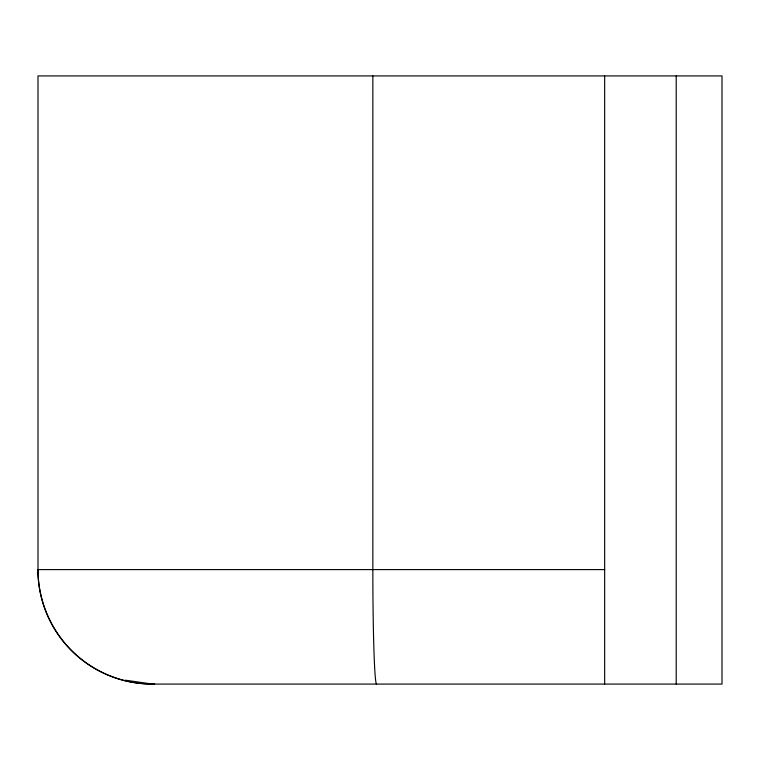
<?xml version="1.0" encoding="UTF-8"?>
<svg xmlns="http://www.w3.org/2000/svg" width="760" height="760" viewBox="0 0 760 760"><rect width="100%" height="100%" fill="white"/><g stroke="black" fill="none" stroke-linecap="round" stroke-linejoin="round"><path stroke-width="1.14" d="M125.314 680.181L152.475 684.076L722 684.076L722 75.924L38 75.924L38 569.601L604.665 569.601M152.37 683.667L154.698 684.076M676.21 75.924L676.21 684.076M604.665 75.924L604.665 684.076M372.846 75.924L372.846 569.601A114.504 3.743 90 0 0 376.589 684.057M152.475 684.057A114.504 114.447 -90 0 1 37.981 569.601M152.475 684.01A114.598 114.352 -90 0 1 37.924 569.601"/></g></svg>
